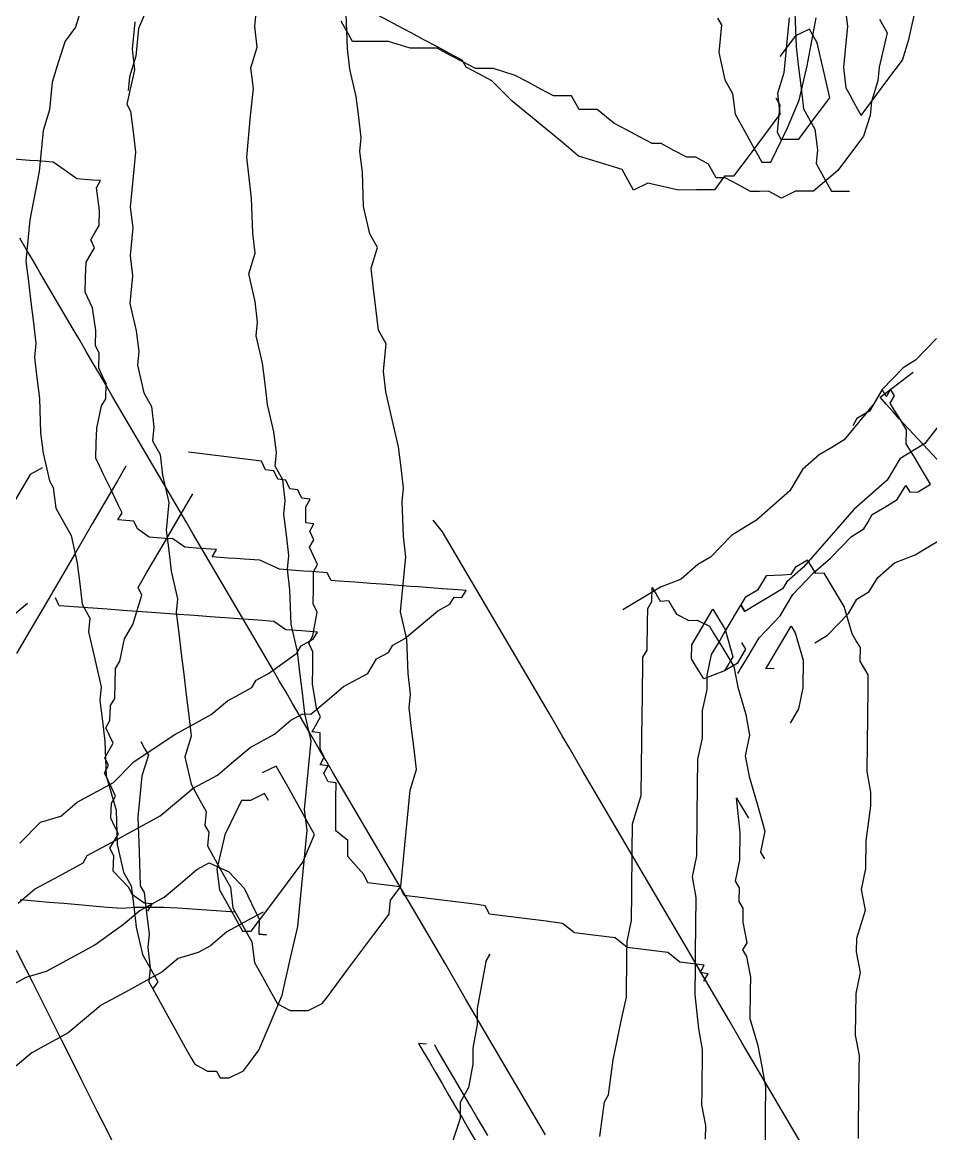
# Model space of a CAD drawing. Extents: x 360 to 742, y 109 to 616.
# Drawn here: x 533.9 to 626.7, y 323.4 to 436.8 of the extents above; entities that cross this region are included whole.
import ezdxf

# ---------------------------------------------------------------- set-up
doc = ezdxf.new("R2010")
doc.units = 0

msp = doc.modelspace()

# ---------------------------------------------------------------- linework, layer by layer
at = {"layer": '1', "color": 252}
for points in [[(547.016, 439.005, 175.291), (545.831, 436.197, 176.132), (545.558, 433.392, 175.892), (544.897, 431.286, 176.251), (544.761, 429.883, 176.132), (544.761, 429.883, 176.132), (544.761, 429.883, 176.132)], [(540.04, 438.443, 164.723), (539.379, 436.338, 165.083), (538.327, 434.932, 166.041), (537.665, 432.827, 166.4), (537.003, 430.72, 166.759), (536.733, 427.916, 166.522), (536.07, 425.81, 166.88), (535.662, 421.602, 166.521), (534.73, 416.691, 166.642), (534.322, 412.483, 166.283), (534.576, 410.381, 165.565), (534.829, 408.279, 164.845), (535.084, 406.177, 164.128), (535.337, 404.074, 163.409), (535.203, 402.672, 163.29), (535.456, 400.57, 162.572), (535.711, 398.467, 161.853), (535.827, 394.962, 161.015), (536.083, 392.861, 160.296), (536.725, 390.058, 158.98), (537.117, 389.359, 158.38), (537.37, 387.256, 157.663), (538.149, 385.857, 156.466), (538.93, 384.457, 155.269), (539.574, 381.655, 153.951), (539.829, 379.554, 153.235), (540.082, 377.451, 152.515), (540.862, 376.052, 151.316), (540.727, 374.649, 151.198), (541.37, 371.847, 149.88), (542.014, 369.045, 148.564), (541.878, 367.642, 148.444), (542.132, 365.541, 147.726), (542.386, 363.438, 147.007), (542.504, 359.933, 146.169), (543.538, 356.431, 144.253), (543.657, 352.926, 143.416), (544.301, 350.124, 142.098), (545.079, 348.725, 140.902), (545.334, 346.622, 140.183), (545.589, 344.519, 139.466), (546.233, 341.718, 138.148), (547.012, 340.318, 136.95), (547.401, 339.618, 136.352), (547.792, 338.92, 135.755), (547.266, 338.216, 136.233)], [(612.244, 437.294, 79.461), (612.109, 435.892, 79.342), (611.7, 431.684, 78.982), (611.038, 429.579, 79.342), (611.292, 427.476, 78.624), (609.716, 425.368, 80.061), (608.138, 423.26, 81.498), (606.56, 421.15, 82.935), (605.646, 421.147, 84.014), (604.594, 419.741, 84.971), (603.681, 419.739, 86.05), (602.763, 419.735, 87.127), (600.931, 419.728, 89.283), (597.794, 420.418, 93.116), (596.353, 419.712, 94.672), (595.183, 421.811, 96.468), (592.963, 422.505, 99.222), (590.741, 423.198, 101.976), (589.045, 424.594, 104.252), (587.348, 425.989, 106.526), (585.654, 427.386, 108.802), (583.958, 428.782, 111.076), (581.874, 430.878, 113.95), (580.566, 431.575, 115.626), (579.261, 432.27, 117.302), (578.871, 432.971, 117.901), (577.566, 433.668, 119.578), (576.26, 434.364, 121.255), (574.955, 435.061, 122.931), (573.649, 435.756, 124.607), (572.344, 436.454, 126.284), (569.732, 437.847, 129.637)], [(612.812, 437.834, 97.576), (612.931, 434.329, 96.738), (613.185, 432.227, 96.02), (613.439, 430.124, 95.301), (613.693, 428.021, 94.582), (614.863, 425.923, 92.787), (615.117, 423.821, 92.068), (614.98, 422.418, 91.949), (615.761, 421.018, 90.752), (616.151, 420.319, 90.153), (616.541, 419.62, 89.555), (617.457, 419.622, 88.477), (618.372, 419.626, 87.398), (618.372, 419.626, 87.398)], [(617.916, 438.552, 91.707), (618.171, 436.452, 90.99), (617.899, 433.646, 90.75), (617.763, 432.242, 90.63), (618.018, 430.141, 89.913), (618.408, 429.44, 89.314), (618.797, 428.741, 88.714), (619.186, 428.042, 88.117), (619.186, 428.042, 88.117), (619.576, 427.342, 87.517), (619.576, 427.342, 87.517), (621.154, 429.449, 86.081), (622.204, 430.856, 85.122), (623.785, 432.966, 83.685), (624.444, 435.07, 83.326), (625.243, 438.578, 83.086)], [(545.439, 436.895, 176.73), (545.167, 434.091, 176.49), (545.422, 431.989, 175.773), (544.625, 428.481, 176.012), (545.015, 427.781, 175.413), (545.268, 425.679, 174.694), (545.522, 423.577, 173.977), (545.251, 420.771, 173.738), (544.98, 417.965, 173.499), (545.233, 415.864, 172.781), (544.961, 413.058, 172.541), (545.216, 410.956, 171.824), (544.944, 408.151, 171.585), (545.588, 405.349, 170.266), (545.841, 403.246, 169.548), (545.706, 401.843, 169.428), (546.349, 399.042, 168.111), (547.13, 397.643, 166.915), (547.383, 395.539, 166.196), (547.248, 394.137, 166.076), (548.027, 392.738, 164.879), (548.282, 390.636, 164.161), (548.926, 387.834, 162.844), (548.655, 385.029, 162.605), (548.908, 382.927, 161.886), (549.162, 380.825, 161.168), (549.805, 378.022, 159.85), (549.672, 376.62, 159.731), (549.924, 374.517, 159.012), (550.179, 372.415, 158.295), (550.434, 370.313, 157.577), (550.686, 368.21, 156.858), (550.941, 366.108, 156.14), (551.195, 364.006, 155.42), (550.533, 361.9, 155.78), (551.177, 359.098, 154.463), (551.958, 357.699, 153.267), (552.737, 356.3, 152.069), (552.6, 354.897, 151.949), (552.992, 354.198, 151.352), (552.855, 352.794, 151.232), (554.025, 350.695, 149.435), (554.805, 349.296, 148.238), (555.195, 348.596, 147.64), (555.45, 346.494, 146.921), (556.618, 344.395, 145.125), (557.399, 342.995, 143.928), (557.653, 340.893, 143.21), (558.432, 339.494, 142.012), (559.212, 338.094, 140.816), (559.991, 336.696, 139.618), (561.296, 335.998, 137.941), (563.128, 336.004, 135.784), (564.571, 336.711, 134.228), (565.096, 337.414, 133.749), (567.199, 340.226, 131.832), (569.828, 343.741, 129.437), (571.408, 345.848, 128), (571.542, 347.252, 128.12), (572.593, 348.657, 127.161), (572.729, 350.06, 127.282), (573.002, 352.865, 127.521), (573.274, 355.67, 127.761), (573.544, 358.475, 127.999), (574.207, 360.581, 127.64), (573.951, 362.684, 128.357), (573.698, 364.786, 129.075), (573.444, 366.889, 129.795), (573.58, 368.29, 129.914), (573.327, 370.393, 130.632), (573.207, 373.897, 131.471), (572.564, 376.7, 132.787), (572.835, 379.505, 133.026), (573.108, 382.311, 133.267), (572.853, 384.413, 133.984), (572.736, 387.918, 134.822), (572.87, 389.32, 134.941), (572.618, 391.423, 135.66), (572.364, 393.525, 136.379), (571.719, 396.327, 137.696), (571.074, 399.128, 139.012), (570.821, 401.232, 139.731), (571.092, 404.036, 139.97), (570.313, 405.436, 141.166), (569.804, 409.641, 142.603), (569.55, 411.742, 143.322), (570.212, 413.848, 142.962), (569.432, 415.248, 144.161), (568.786, 418.049, 145.476), (568.669, 421.555, 146.314), (568.415, 423.657, 147.033), (568.551, 425.059, 147.152), (568.297, 427.162, 147.871), (568.043, 429.265, 148.59), (567.398, 432.065, 149.907), (567.145, 434.169, 150.625), (567.028, 437.674, 151.462)], [(546.048, 363.45, 142.696), (546.439, 362.75, 142.098), (546.828, 362.051, 141.5), (546.167, 359.946, 141.858), (545.896, 357.141, 141.62), (545.76, 355.738, 141.501), (545.878, 352.233, 140.662), (545.996, 348.728, 139.824), (546.386, 348.028, 139.225), (546.641, 345.925, 138.508), (546.894, 343.823, 137.788), (546.759, 342.421, 137.669), (547.012, 340.318, 136.95), (546.876, 338.917, 136.83), (547.266, 338.216, 136.233), (547.657, 337.517, 135.633), (548.435, 336.117, 134.437), (548.825, 335.417, 133.838), (549.605, 334.018, 132.641), (550.385, 332.617, 131.443), (551.167, 331.219, 130.245), (551.555, 330.519, 129.646), (552.86, 329.823, 127.97), (553.777, 329.827, 126.892), (554.167, 329.127, 126.293), (555.082, 329.129, 125.215), (556.523, 329.837, 123.657), (557.05, 330.539, 123.18), (558.102, 331.946, 122.222), (559.288, 334.753, 121.382), (560.476, 337.561, 120.545), (561.272, 341.07, 120.304), (562.071, 344.579, 120.064), (562.343, 347.383, 120.304), (562.615, 350.189, 120.544), (562.886, 352.994, 120.783), (563.021, 354.396, 120.901), (562.768, 356.499, 121.621), (563.04, 359.304, 121.86), (563.446, 363.512, 122.218), (562.802, 366.313, 123.536), (562.55, 368.415, 124.254), (562.296, 370.518, 124.973), (562.04, 372.62, 125.69), (561.397, 375.423, 127.008), (561.279, 378.927, 127.846), (561.024, 381.031, 128.564), (561.161, 382.433, 128.683), (560.907, 384.536, 129.403), (560.652, 386.637, 130.121), (560.788, 388.04, 130.24), (560.788, 388.04, 130.24), (560.534, 390.142, 130.958), (559.754, 391.541, 132.155), (559.89, 392.943, 132.275), (559.636, 395.046, 132.993), (558.992, 397.849, 134.311), (558.738, 399.95, 135.03), (558.484, 402.053, 135.747), (557.84, 404.854, 137.063), (557.976, 406.257, 137.184), (557.721, 408.359, 137.901), (557.078, 411.161, 139.219), (557.739, 413.267, 138.858), (557.486, 415.37, 139.579), (557.367, 418.874, 140.416), (557.114, 420.977, 141.135), (556.86, 423.078, 141.853), (557.266, 427.287, 142.211), (557.54, 430.091, 142.451), (557.283, 432.194, 143.168), (557.946, 434.3, 142.809), (557.692, 436.402, 143.527), (557.83, 437.804, 143.648)], [(621.444, 437.163, 87.277), (622.225, 435.764, 86.08), (621.427, 432.256, 86.32), (621.291, 430.853, 86.201), (620.629, 428.747, 86.559), (620.492, 427.344, 86.44), (619.83, 425.239, 86.799), (619.304, 424.535, 87.278), (617.201, 421.724, 89.195), (614.708, 419.612, 91.709), (614.708, 419.612, 91.709), (612.878, 419.606, 93.865), (611.436, 418.9, 95.422), (610.131, 419.596, 97.099), (609.214, 419.593, 98.176), (608.3, 419.59, 99.254), (606.994, 420.287, 100.93), (605.688, 420.984, 102.606), (604.771, 420.98, 103.685), (603.992, 422.38, 104.881), (602.688, 423.076, 106.559), (601.77, 423.072, 107.635), (600.466, 423.77, 109.313), (599.159, 424.466, 110.988), (598.244, 424.463, 112.066), (596.94, 425.159, 113.743), (595.634, 425.856, 115.42), (594.327, 426.553, 117.095), (592.632, 427.949, 119.371), (590.802, 427.941, 121.527), (590.022, 429.341, 122.724), (588.189, 429.335, 124.879), (586.883, 430.032, 126.555), (585.578, 430.727, 128.231), (584.273, 431.425, 129.909), (582.05, 432.117, 132.662), (580.221, 432.111, 134.818), (578.913, 432.808, 136.493), (577.608, 433.504, 138.17), (576.301, 434.2, 139.846), (573.555, 434.191, 143.081), (571.333, 434.884, 145.835), (569.503, 434.878, 147.991), (568.587, 434.874, 149.068), (568.587, 434.874, 149.068), (567.672, 434.871, 150.147), (567.281, 435.571, 150.744), (566.502, 436.971, 151.943)], [(604.919, 437.269, 88.084), (605.309, 436.569, 87.485), (605.174, 435.167, 87.365), (605.036, 433.764, 87.245), (605.681, 430.962, 85.928), (606.461, 429.562, 84.732), (606.716, 427.461, 84.013), (607.496, 426.062, 82.815), (608.274, 424.661, 81.619), (608.663, 423.962, 81.019), (609.054, 423.262, 80.421), (609.443, 422.562, 79.822), (609.443, 422.562, 79.822), (610.36, 422.566, 78.744), (612.074, 426.076, 77.427), (613.261, 428.885, 76.589), (614.058, 432.393, 76.347), (614.99, 437.305, 76.229)], [(610.88, 429.132, 84.772), (611.268, 428.431, 84.175), (610.998, 425.626, 83.935), (611.388, 424.927, 83.337), (613.22, 424.933, 81.182), (614.796, 427.041, 79.743), (616.374, 429.151, 78.307), (615.73, 431.951, 79.623), (615.087, 434.754, 80.941), (614.307, 436.154, 82.138), (612.865, 435.447, 83.694), (611.287, 433.339, 85.131)], [(533.528, 346.956, 259.751), (535.196, 348.368, 259.283), (537.681, 349.722, 259.4), (540.165, 351.072, 259.513), (540.595, 351.806, 258.984), (543.077, 353.159, 259.099), (545.557, 354.509, 259.212), (548.04, 355.861, 259.329), (549.709, 357.272, 258.858), (551.382, 358.682, 258.391), (553.865, 360.031, 258.505), (555.535, 361.442, 258.037), (557.208, 362.852, 257.567), (559.687, 364.202, 257.681), (561.363, 365.615, 257.214), (562.603, 366.289, 257.272), (563.413, 366.228, 257.855), (565.083, 367.64, 257.384), (566.755, 369.052, 256.915), (569.239, 370.403, 257.032), (569.667, 371.137, 256.506), (570.099, 371.874, 255.981), (571.339, 372.549, 256.037), (571.769, 373.285, 255.515), (573.01, 373.959, 255.571), (574.682, 375.369, 255.103), (576.354, 376.781, 254.636), (576.354, 376.781, 254.636), (577.595, 377.454, 254.691), (578.022, 378.191, 254.167), (578.022, 378.191, 254.167), (578.022, 378.191, 254.167), (578.022, 378.191, 254.167), (578.022, 378.191, 254.167), (578.835, 378.131, 254.748), (578.835, 378.131, 254.748), (578.835, 378.131, 254.748), (578.835, 378.131, 254.748), (579.265, 378.867, 254.225), (579.265, 378.867, 254.225), (579.265, 378.867, 254.225), (579.265, 378.867, 254.225), (579.265, 378.867, 254.225), (579.265, 378.867, 254.225), (579.265, 378.867, 254.225), (579.265, 378.867, 254.225), (579.265, 378.867, 254.225), (579.265, 378.867, 254.225), (578.453, 378.925, 253.64), (576.829, 379.046, 252.479), (575.209, 379.162, 251.317), (574.398, 379.221, 250.734), (573.584, 379.283, 250.151), (571.964, 379.402, 248.988), (571.151, 379.458, 248.41), (569.528, 379.579, 247.245), (567.902, 379.697, 246.083), (566.281, 379.817, 244.921), (565.467, 379.876, 244.34), (565.087, 380.671, 243.234), (563.464, 380.787, 242.07), (562.651, 380.848, 241.489), (562.651, 380.848, 241.489), (560.22, 381.025, 239.745), (558.215, 381.941, 237.474), (556.592, 382.061, 236.311), (555.781, 382.12, 235.729), (554.968, 382.177, 235.151), (554.158, 382.235, 234.567), (553.344, 382.297, 233.987), (553.773, 383.029, 233.461), (552.154, 383.15, 232.295), (550.53, 383.272, 231.134), (549.338, 384.125, 229.447), (548.526, 384.183, 228.867), (547.712, 384.243, 228.285), (547.712, 384.243, 228.285), (547.712, 384.243, 228.285), (547.712, 384.243, 228.285), (546.899, 384.302, 227.703), (546.899, 384.302, 227.703), (546.899, 384.302, 227.703), (545.708, 385.156, 226.016), (545.325, 385.949, 224.909), (543.703, 386.068, 223.745), (544.134, 386.801, 223.22), (543.75, 387.597, 222.114), (542.987, 389.187, 219.904), (542.224, 390.774, 217.692), (541.844, 391.57, 216.583), (541.465, 392.367, 215.479), (541.513, 393.896, 213.851), (541.558, 395.422, 212.214), (542.035, 397.688, 210.061), (542.468, 398.42, 209.538), (542.468, 398.42, 209.538), (542.514, 399.951, 207.906), (542.133, 400.748, 206.8), (541.752, 401.541, 205.693), (541.8, 403.071, 204.063), (541.418, 403.866, 202.956), (541.466, 405.394, 201.326), (541.134, 407.717, 198.59), (540.368, 409.307, 196.378), (540.416, 410.836, 194.746), (540.464, 412.366, 193.115), (541.324, 413.832, 192.066), (540.945, 414.63, 190.959), (541.372, 415.363, 190.434), (541.802, 416.101, 189.911), (541.851, 417.63, 188.28), (541.517, 419.954, 185.542), (541.947, 420.688, 185.018), (541.135, 420.744, 184.433), (541.135, 420.744, 184.433), (541.135, 420.744, 184.433), (541.135, 420.744, 184.433), (540.324, 420.808, 183.853), (540.324, 420.808, 183.853), (540.324, 420.808, 183.853), (540.324, 420.808, 183.853), (540.324, 420.808, 183.853), (539.515, 420.868, 183.273), (538.318, 421.721, 181.587), (537.123, 422.573, 179.898), (536.316, 422.635, 179.319), (536.316, 422.635, 179.319), (535.505, 422.692, 178.734), (535.505, 422.692, 178.734), (534.693, 422.753, 178.152), (534.693, 422.753, 178.152), (533.068, 422.868, 176.99)], [(587.358, 323.309, 84.174), (586.68, 324.465, 85.241), (585.999, 325.623, 86.306), (585.321, 326.784, 87.372), (584.64, 327.94, 88.44), (583.963, 329.098, 89.506), (583.284, 330.255, 90.57), (582.605, 331.414, 91.635), (581.923, 332.573, 92.702), (581.247, 333.73, 93.77), (580.566, 334.89, 94.839), (579.886, 336.048, 95.903), (579.211, 337.208, 96.968), (578.53, 338.367, 98.033), (577.852, 339.522, 99.101), (577.172, 340.682, 100.166), (576.492, 341.838, 101.231), (575.814, 342.997, 102.298), (575.136, 344.154, 103.362), (574.458, 345.313, 104.431), (573.778, 346.471, 105.496), (573.097, 347.63, 106.561), (572.416, 348.789, 107.628), (571.737, 349.945, 108.694), (571.059, 351.105, 109.76), (570.382, 352.265, 110.828), (569.702, 353.422, 111.892), (569.025, 354.579, 112.958), (568.341, 355.735, 114.026), (567.666, 356.897, 115.091), (566.983, 358.055, 116.156), (566.305, 359.211, 117.223), (565.626, 360.371, 118.291), (564.947, 361.531, 119.357), (564.266, 362.686, 120.421), (563.586, 363.845, 121.488), (562.908, 365.006, 122.554), (562.228, 366.163, 123.619), (561.551, 367.319, 124.688), (560.873, 368.477, 125.752), (560.192, 369.637, 126.819), (559.514, 370.793, 127.885), (558.833, 371.953, 128.948), (558.156, 373.111, 130.016), (557.476, 374.268, 131.082), (556.796, 375.426, 132.146), (556.119, 376.588, 133.214), (555.437, 377.744, 134.281), (554.759, 378.906, 135.348), (554.079, 380.057, 136.411), (553.401, 381.221, 137.48), (552.724, 382.375, 138.543), (552.043, 383.535, 139.611), (551.363, 384.692, 140.678), (550.685, 385.851, 141.746), (550.007, 387.01, 142.807), (549.327, 388.169, 143.875), (548.649, 389.325, 144.941), (547.969, 390.484, 146.01), (547.29, 391.643, 147.074), (546.611, 392.801, 148.139), (545.931, 393.96, 149.206), (545.253, 395.116, 150.273), (544.574, 396.278, 151.338), (543.894, 397.435, 152.405), (543.213, 398.594, 153.473), (542.535, 399.75, 154.536), (542.535, 399.75, 154.536), (541.654, 401.256, 155.924), (541.575, 401.395, 156.048), (541.568, 401.405, 156.058), (541.568, 401.405, 156.058), (541.568, 401.405, 156.058), (541.568, 401.405, 156.058), (541.568, 401.405, 156.058), (541.568, 401.405, 156.058), (541.568, 401.405, 156.058), (541.092, 402.211, 156.8), (540.475, 403.264, 157.772), (539.814, 404.391, 158.809), (539.142, 405.541, 159.867), (538.462, 406.698, 160.932), (537.784, 407.854, 161.996), (537.105, 409.013, 163.064), (536.427, 410.171, 164.129), (535.749, 411.327, 165.194), (535.479, 411.78, 165.608), (535.458, 411.82, 165.645), (535.458, 411.82, 165.645), (535.458, 411.82, 165.645), (535.458, 411.82, 165.645), (535.458, 411.82, 165.645), (535.458, 411.82, 165.645), (535.458, 411.82, 165.645), (535.458, 411.82, 165.645), (534.983, 412.633, 166.395), (534.366, 413.687, 167.364), (533.703, 414.813, 168.4)], [(627.272, 404.569, -107.207), (625.134, 402.348, -104.471), (623.858, 401.578, -102.802), (621.718, 399.356, -100.064), (620.425, 397.176, -98.462), (619.149, 396.408, -96.795), (618.718, 395.681, -96.26), (618.718, 395.681, -96.26), (618.718, 395.681, -96.26)], [(627.332, 392.217, -104.164), (623.487, 396.357, -103.542), (622.832, 397.104, -103.426), (622.178, 397.851, -103.31), (621.524, 398.599, -103.195), (622.197, 399.105, -102.657), (622.197, 399.105, -102.657), (622.197, 399.105, -102.657), (622.197, 399.105, -102.657), (622.872, 399.612, -102.119), (624.22, 400.625, -101.043), (624.893, 401.131, -100.505), (624.893, 401.131, -100.505), (624.893, 401.131, -100.505), (624.893, 401.131, -100.505), (624.893, 401.131, -100.505)], [(607.002, 370.406, -82.086), (607.432, 371.131, -82.621), (607.864, 371.859, -83.155), (609.158, 374.039, -84.76), (611.296, 376.261, -87.496), (612.59, 378.442, -89.097), (614.73, 380.663, -91.836), (616.438, 382.158, -94.038), (618.578, 384.379, -96.773), (619.853, 385.149, -98.441), (620.286, 385.874, -98.974), (620.717, 386.602, -99.51), (621.992, 387.371, -101.18), (623.271, 388.139, -102.847), (624.132, 389.592, -103.916), (624.545, 388.906, -104.514), (624.545, 388.906, -104.514), (624.545, 388.906, -104.514), (624.545, 388.906, -104.514), (624.545, 388.906, -104.514), (624.545, 388.906, -104.514), (624.545, 388.906, -104.514), (624.545, 388.906, -104.514), (625.391, 388.946, -105.649), (626.668, 389.713, -107.316), (626.668, 389.713, -107.316), (626.668, 389.713, -107.316), (626.668, 389.713, -107.316), (626.668, 389.713, -107.316), (626.668, 389.713, -107.316), (626.668, 389.713, -107.316), (626.668, 389.713, -107.316), (626.668, 389.713, -107.316), (626.668, 389.713, -107.316), (626.668, 389.713, -107.316), (626.668, 389.713, -107.316), (626.668, 389.713, -107.316), (626.668, 389.713, -107.316), (626.668, 389.713, -107.316), (626.254, 390.4, -106.717), (625.84, 391.085, -106.118), (625.84, 391.085, -106.118), (625.84, 391.085, -106.118), (625.012, 392.457, -104.919), (624.185, 393.829, -103.722), (624.202, 395.241, -103.659), (623.375, 396.614, -102.462), (622.96, 397.299, -101.863), (622.546, 397.985, -101.264), (622.546, 397.985, -101.264), (622.977, 398.711, -101.796), (622.563, 399.397, -101.2), (622.563, 399.397, -101.2), (622.563, 399.397, -101.2), (622.133, 398.67, -100.663), (621.718, 399.356, -100.064), (620.857, 397.903, -98.995), (617.853, 394.228, -95.191), (616.578, 393.461, -93.523), (615.301, 392.69, -91.856), (613.593, 391.198, -89.653), (612.299, 389.015, -88.05), (610.592, 387.521, -85.849), (608.883, 386.027, -83.646), (607.607, 385.257, -81.979), (606.331, 384.489, -80.31), (604.191, 382.267, -77.573), (602.915, 381.501, -75.908), (601.208, 380.006, -73.705), (599.086, 379.197, -70.904), (597.809, 378.429, -69.237), (595.258, 376.893, -65.901), (595.258, 376.893, -65.901), (595.258, 376.893, -65.901)], [(629.52, 398.249, -93.405), (626.086, 393.848, -89.065), (623.534, 392.313, -85.729), (622.24, 390.129, -84.127), (620.533, 388.637, -81.925), (618.824, 387.141, -79.725), (613.684, 381.245, -73.181), (611.976, 379.747, -70.979), (611.545, 379.021, -70.445), (610.268, 378.255, -68.775), (608.992, 377.486, -67.107), (607.716, 376.719, -65.442), (607.303, 377.405, -64.843), (607.716, 376.719, -65.442)], [(603.537, 338.995, 219.829), (603.958, 339.76, 219.342), (603.958, 339.76, 219.342), (603.13, 339.864, 218.791), (603.13, 339.864, 218.791), (603.552, 340.628, 218.303), (602.724, 340.732, 217.752), (602.724, 340.732, 217.752), (602.724, 340.732, 217.752), (602.724, 340.732, 217.752), (602.724, 340.732, 217.752), (601.896, 340.837, 217.201), (601.066, 340.941, 216.65), (599.833, 341.912, 215.059), (599.003, 342.017, 214.508), (598.175, 342.12, 213.958), (597.349, 342.222, 213.407), (595.691, 342.432, 212.306), (594.456, 343.403, 210.714), (594.456, 343.403, 210.714), (593.629, 343.507, 210.165), (591.968, 343.715, 209.062), (591.143, 343.82, 208.512), (590.316, 343.924, 207.963), (589.08, 344.895, 206.372), (587.423, 345.103, 205.267), (586.595, 345.207, 204.717), (585.768, 345.31, 204.166), (584.112, 345.518, 203.064), (583.283, 345.622, 202.515), (581.627, 345.83, 201.413), (581.218, 346.698, 200.373), (580.394, 346.803, 199.823), (579.562, 346.905, 199.271), (577.909, 347.114, 198.17), (576.251, 347.322, 197.067), (575.423, 347.425, 196.517), (574.592, 347.528, 195.966), (572.938, 347.739, 194.864), (572.53, 348.606, 193.824), (571.702, 348.709, 193.274), (570.873, 348.812, 192.721), (570.044, 348.918, 192.174), (569.218, 349.02, 191.622), (568.811, 349.888, 190.582), (567.169, 351.728, 187.951), (567.181, 353.363, 186.424), (565.947, 354.334, 184.832), (565.962, 355.967, 183.306), (565.975, 357.599, 181.777), (565.987, 359.235, 180.251), (565.161, 359.336, 179.698), (564.751, 360.204, 178.658), (565.174, 360.967, 178.17), (564.345, 361.073, 177.617), (564.767, 361.837, 177.13), (564.36, 362.704, 176.092), (564.372, 364.336, 174.563), (563.544, 364.441, 174.011), (564.385, 365.97, 173.035), (563.978, 366.839, 171.996), (563.978, 366.839, 171.996), (563.586, 369.339, 169.427), (563.6, 370.971, 167.899), (563.614, 372.604, 166.371), (563.204, 373.473, 165.332), (563.627, 374.236, 164.843), (564.061, 376.634, 162.827), (563.654, 377.502, 161.787), (563.667, 379.135, 160.26), (563.682, 380.767, 158.733), (564.103, 381.531, 158.243), (563.695, 382.4, 157.204), (563.288, 383.267, 156.165), (563.711, 384.031, 155.676), (563.711, 384.031, 155.676), (563.302, 384.901, 154.633), (563.302, 384.901, 154.633), (563.724, 385.663, 154.145), (562.894, 385.767, 153.595), (562.909, 387.401, 152.067), (562.909, 387.401, 152.067), (562.909, 387.401, 152.067), (562.909, 387.401, 152.067), (563.327, 388.166, 151.58), (562.501, 388.269, 151.028), (562.501, 388.269, 151.028), (562.501, 388.269, 151.028), (562.094, 389.135, 149.989), (562.094, 389.135, 149.989), (561.265, 389.242, 149.437), (561.265, 389.242, 149.437), (560.857, 390.109, 148.399), (560.029, 390.213, 147.848), (560.029, 390.213, 147.848), (560.029, 390.213, 147.848), (559.622, 391.081, 146.808), (559.622, 391.081, 146.808), (558.793, 391.185, 146.256), (558.793, 391.185, 146.256), (558.388, 392.052, 145.218), (557.559, 392.159, 144.669), (557.559, 392.159, 144.669), (556.73, 392.262, 144.117), (556.73, 392.262, 144.117), (556.73, 392.262, 144.117), (555.901, 392.365, 143.565), (555.901, 392.365, 143.565), (555.075, 392.469, 143.014), (554.247, 392.573, 142.465), (554.247, 392.573, 142.465), (554.247, 392.573, 142.465), (553.418, 392.676, 141.911), (552.592, 392.781, 141.362), (552.592, 392.781, 141.362), (552.592, 392.781, 141.362), (552.592, 392.781, 141.362), (552.592, 392.781, 141.362), (552.592, 392.781, 141.362), (551.763, 392.885, 140.811), (550.934, 392.989, 140.26), (550.934, 392.989, 140.26), (550.934, 392.989, 140.26), (550.934, 392.989, 140.26)], [(535.994, 391.392, 127.665), (535.994, 391.392, 127.665), (534.752, 390.713, 127.61), (532.603, 387.043, 130.232)], [(544.535, 391.535, 132.955), (544.535, 391.535, 132.955), (544.535, 391.535, 132.955), (543.681, 390.061, 134.008), (542.389, 387.858, 135.58), (541.1, 385.651, 137.154), (539.381, 382.711, 139.251), (538.091, 380.507, 140.825), (535.944, 376.83, 143.45), (534.652, 374.627, 145.024), (533.365, 372.425, 146.597)], [(546.769, 346.151, 183.682), (547.2, 346.882, 183.156), (547.2, 346.882, 183.156), (547.2, 346.882, 183.156), (546.385, 346.944, 182.574), (545.194, 347.799, 180.889), (544.811, 348.591, 179.782), (543.237, 350.237, 176.987), (543.285, 351.769, 175.356), (542.903, 352.562, 174.248), (543.766, 354.032, 173.201), (543.381, 354.828, 172.094), (542.998, 355.625, 170.989), (543.048, 357.153, 169.36), (543.479, 357.887, 168.833), (543.095, 358.678, 167.726), (542.335, 360.269, 165.516), (542.763, 361.006, 164.993), (542.383, 361.799, 163.885), (543.242, 363.271, 162.836), (542.477, 364.86, 160.626), (542.908, 365.594, 160.098), (542.955, 367.121, 158.469), (543.386, 367.855, 157.943), (543.433, 369.385, 156.312), (543.48, 370.916, 154.682), (543.911, 371.651, 154.156), (544.389, 373.914, 152.002), (545.252, 375.386, 150.953), (546.157, 378.383, 148.272), (545.775, 379.177, 147.167), (546.635, 380.648, 146.117), (547.926, 382.853, 144.541), (548.355, 383.587, 144.018), (549.214, 385.059, 142.969), (550.074, 386.529, 141.919), (550.074, 386.529, 141.919), (550.506, 387.263, 141.396), (551.364, 388.733, 140.342), (551.364, 388.733, 140.342), (551.364, 388.733, 140.342)], [(613.526, 322.32, 203.877), (612.167, 324.634, 206.009), (610.81, 326.95, 208.142), (610.129, 328.11, 209.207), (608.773, 330.427, 211.34), (607.416, 332.744, 213.47), (606.056, 335.063, 215.606), (604.699, 337.375, 217.736), (603.339, 339.693, 219.868), (601.982, 342.012, 222.001), (600.623, 344.326, 224.132), (599.267, 346.641, 226.266), (597.906, 348.955, 228.397), (597.228, 350.116, 229.463), (595.87, 352.435, 231.594), (594.513, 354.75, 233.728), (593.153, 357.065, 235.861), (591.797, 359.383, 237.993), (591.117, 360.54, 239.056), (589.759, 362.856, 241.191), (589.077, 364.015, 242.256), (587.72, 366.332, 244.387), (586.362, 368.649, 246.521), (585.002, 370.964, 248.653), (584.325, 372.122, 249.72), (582.967, 374.44, 251.851), (581.609, 376.759, 253.984), (580.933, 377.916, 255.05), (580.25, 379.072, 256.116), (578.895, 381.388, 258.248), (577.534, 383.702, 260.381), (576.855, 384.864, 261.447), (575.892, 386.043, 262.309)], [(614.857, 373.537, -75.232), (614.857, 373.537, -75.232), (614.857, 373.537, -75.232), (614.857, 373.537, -75.232), (614.857, 373.537, -75.232), (614.857, 373.537, -75.232), (616.133, 374.304, -76.899), (618.271, 376.527, -79.637), (619.133, 377.98, -80.707), (620.409, 378.748, -82.374), (621.272, 380.202, -83.444), (622.979, 381.695, -85.646), (625.102, 382.504, -88.445), (626.378, 383.273, -90.114), (627.655, 384.041, -91.782)], [(619.3, 322.929, -84.344), (619.317, 324.339, -84.281), (619.351, 327.164, -84.151), (619.387, 329.989, -84.023), (619.405, 331.404, -83.96), (619.008, 333.499, -83.296), (619.058, 337.739, -83.102), (619.508, 339.877, -83.573), (619.11, 341.976, -82.912), (619.129, 343.39, -82.845), (620.008, 346.255, -83.851), (619.613, 348.355, -83.189), (620.062, 350.494, -83.659), (620.096, 353.319, -83.531), (620.565, 356.873, -83.937), (620.58, 358.286, -83.872), (620.183, 360.384, -83.21), (620.217, 363.207, -83.079), (620.253, 366.032, -82.951), (620.288, 368.858, -82.823), (620.304, 370.271, -82.76), (619.479, 371.643, -81.563), (619.495, 373.054, -81.499), (619.08, 373.74, -80.898), (618.667, 374.428, -80.301), (617.857, 377.212, -79.039), (617.857, 377.212, -79.039), (617.444, 377.898, -78.441), (616.202, 379.954, -76.644), (615.788, 380.64, -76.046), (614.942, 380.599, -74.911), (614.529, 381.285, -74.314), (614.114, 381.971, -73.715), (612.839, 381.203, -72.047), (612.408, 380.477, -71.514), (611.562, 380.435, -70.379), (609.87, 380.353, -68.113), (609.011, 378.898, -67.043), (607.733, 378.131, -65.376), (606.871, 376.679, -64.309), (605.577, 374.497, -62.704), (605.145, 373.77, -62.169), (604.283, 372.318, -61.102), (603.835, 370.179, -60.632), (603.816, 368.763, -60.693), (603.366, 366.624, -60.224), (603.35, 365.211, -60.288), (603.334, 363.798, -60.353), (602.883, 361.659, -59.883), (602.851, 358.833, -60.011), (602.815, 356.008, -60.138), (602.797, 354.596, -60.203), (602.78, 353.184, -60.269), (602.762, 351.771, -60.332), (602.313, 349.632, -59.861), (602.709, 347.533, -60.525), (602.709, 347.533, -60.525), (602.675, 344.707, -60.653), (602.64, 341.882, -60.78), (602.623, 340.469, -60.844), (602.588, 337.643, -60.974), (602.966, 334.132, -61.702), (603.363, 332.033, -62.364), (603.345, 330.621, -62.427), (603.328, 329.208, -62.49), (603.309, 327.794, -62.557), (603.293, 326.384, -62.621), (603.69, 324.283, -63.283), (603.673, 322.871, -63.348)], [(592.904, 323.129, -66.075), (593.37, 326.68, -66.481), (593.802, 327.406, -67.015), (594.27, 330.96, -67.421), (594.716, 333.099, -67.891), (595.165, 335.238, -68.363), (595.614, 337.377, -68.831), (595.667, 341.616, -68.639), (595.685, 343.03, -68.576), (596.133, 345.17, -69.048), (596.17, 347.995, -68.918), (596.183, 349.407, -68.853), (596.202, 350.821, -68.787), (596.219, 352.232, -68.723), (596.254, 355.055, -68.595), (597.133, 357.925, -69.601), (597.17, 360.75, -69.472), (597.205, 363.574, -69.343), (597.239, 366.401, -69.216), (597.256, 367.813, -69.152), (597.274, 369.224, -69.087), (597.292, 370.64, -69.024), (597.308, 372.051, -68.959), (597.741, 372.778, -69.493), (597.776, 375.605, -69.366), (597.792, 377.016, -69.302), (597.792, 377.016, -69.302), (598.224, 377.742, -69.835), (598.243, 379.157, -69.772), (598.243, 379.157, -69.772), (598.243, 379.157, -69.772), (598.243, 379.157, -69.772), (598.243, 379.157, -69.772), (598.243, 379.157, -69.772), (598.243, 379.157, -69.772), (598.655, 378.47, -70.371), (598.655, 378.47, -70.371), (598.655, 378.47, -70.371), (599.069, 377.784, -70.967), (599.914, 377.825, -72.101), (600.328, 377.14, -72.701), (600.742, 376.454, -73.299), (602.001, 375.809, -75.031), (602.846, 375.85, -76.163), (604.105, 375.206, -77.895), (604.105, 375.206, -77.895), (604.519, 374.52, -78.495), (604.519, 374.52, -78.495), (604.519, 374.52, -78.495), (605.346, 373.149, -79.692), (605.761, 372.463, -80.291), (606.589, 371.091, -81.487), (606.984, 368.991, -82.149), (607.794, 366.207, -83.412), (608.192, 364.11, -84.076), (607.743, 361.973, -83.606), (608.141, 359.872, -84.269), (608.948, 357.087, -85.529), (609.761, 354.305, -86.791), (609.312, 352.164, -86.323), (609.724, 351.479, -86.918), (609.724, 351.479, -86.918), (609.724, 351.479, -86.918), (609.724, 351.479, -86.918), (609.724, 351.479, -86.918)], [(533.721, 353.076, 253.228), (535.82, 355.223, 252.234), (537.874, 355.838, 252.875), (539.544, 357.249, 252.404), (543.267, 359.274, 252.576), (545.37, 361.421, 251.583), (549.524, 364.182, 251.228), (552.005, 365.535, 251.344), (553.245, 366.211, 251.4), (554.915, 367.619, 250.934), (556.157, 368.294, 250.988), (557.399, 368.97, 251.046), (557.828, 369.706, 250.525), (559.071, 370.38, 250.578), (561.979, 372.466, 250.166), (562.412, 373.201, 249.642), (562.412, 373.201, 249.642), (563.653, 373.879, 249.699), (563.653, 373.879, 249.699), (564.084, 374.611, 249.176), (564.084, 374.611, 249.176), (564.084, 374.611, 249.176), (564.084, 374.611, 249.176), (564.084, 374.611, 249.176), (562.461, 374.729, 248.01), (560.84, 374.849, 246.849), (559.644, 375.703, 245.16), (558.023, 375.821, 243.999), (555.586, 376.001, 242.254), (553.153, 376.178, 240.509), (551.531, 376.297, 239.346), (549.908, 376.419, 238.184), (546.662, 376.654, 235.858), (544.228, 376.835, 234.113), (542.604, 376.955, 232.952), (540.171, 377.13, 231.204), (537.735, 377.31, 229.459), (537.735, 377.31, 229.459), (537.735, 377.31, 229.459), (537.354, 378.103, 228.355)], [(534.49, 377.546, 227.134), (534.49, 377.546, 227.134), (534.49, 377.546, 227.134), (534.49, 377.546, 227.134), (534.49, 377.546, 227.134), (534.49, 377.546, 227.134), (532.818, 376.138, 227.603)], [(607.358, 373.561, -73.765), (607.771, 372.877, -74.363), (607.771, 372.877, -74.363), (606.907, 371.424, -73.295), (605.632, 370.655, -71.627), (603.51, 369.845, -68.827), (602.683, 371.217, -67.629), (602.268, 371.904, -67.03), (602.286, 373.315, -66.966), (604.01, 376.222, -69.104), (604.443, 376.95, -69.638), (605.683, 374.892, -71.435), (606.495, 372.108, -72.697), (605.632, 370.655, -71.627)], [(610.703, 370.901, -78.426), (609.857, 370.86, -77.292), (609.857, 370.86, -77.292), (611.15, 373.041, -78.896), (612.445, 375.22, -80.5), (612.859, 374.537, -81.099), (613.669, 371.751, -82.359), (613.635, 368.926, -82.487), (613.185, 366.786, -82.018), (612.323, 365.332, -80.95)], [(559.082, 357.441, 131.482), (559.082, 357.441, 131.482), (558.693, 358.141, 132.08), (557.249, 357.434, 133.637), (556.334, 357.432, 134.715), (554.621, 353.92, 136.032), (553.824, 350.411, 136.272), (554.077, 348.31, 135.554), (554.077, 348.31, 135.554), (554.857, 346.909, 134.357), (555.637, 345.51, 133.159), (556.416, 344.111, 131.961), (557.334, 344.115, 130.885), (558.909, 346.224, 129.447), (561.013, 349.035, 127.531), (562.59, 351.143, 126.094), (563.779, 353.952, 125.256), (562.999, 355.351, 126.453), (561.05, 358.851, 129.447), (559.88, 360.948, 131.242), (558.438, 360.243, 132.799)], [(609.772, 321.125, -88.866), (609.806, 323.948, -88.737), (609.825, 325.361, -88.673), (609.859, 328.189, -88.544), (609.464, 330.287, -87.883), (609.068, 332.386, -87.218), (608.256, 335.167, -85.957), (608.293, 337.994, -85.829), (608.31, 339.408, -85.767), (607.912, 341.506, -85.101), (607.498, 342.193, -84.502), (607.498, 342.193, -84.502), (607.498, 342.193, -84.502), (607.498, 342.193, -84.502), (607.498, 342.193, -84.502), (607.929, 342.919, -85.038), (607.533, 345.017, -84.374), (607.533, 345.017, -84.374), (607.533, 345.017, -84.374), (607.533, 345.017, -84.374), (607.533, 345.017, -84.374), (607.533, 345.017, -84.374), (607.533, 345.017, -84.374), (607.55, 346.431, -84.312), (607.55, 346.431, -84.312), (607.55, 346.431, -84.312), (607.55, 346.431, -84.312), (607.55, 346.431, -84.312), (607.55, 346.431, -84.312), (607.55, 346.431, -84.312), (607.55, 346.431, -84.312), (607.138, 347.117, -83.713), (607.138, 347.117, -83.713), (607.138, 347.117, -83.713), (607.138, 347.117, -83.713), (607.155, 348.53, -83.649), (607.155, 348.53, -83.649), (607.155, 348.53, -83.649), (607.155, 348.53, -83.649), (606.741, 349.215, -83.051), (607.19, 351.354, -83.519), (607.225, 354.178, -83.393), (606.846, 357.691, -82.665), (606.846, 357.691, -82.665), (606.846, 357.691, -82.665), (606.846, 357.691, -82.665), (606.846, 357.691, -82.665), (606.846, 357.691, -82.665), (606.846, 357.691, -82.665), (606.846, 357.691, -82.665), (606.846, 357.691, -82.665), (606.846, 357.691, -82.665), (606.846, 357.691, -82.665), (606.846, 357.691, -82.665), (606.846, 357.691, -82.665), (606.846, 357.691, -82.665), (606.846, 357.691, -82.665), (606.846, 357.691, -82.665), (606.846, 357.691, -82.665), (606.846, 357.691, -82.665), (606.846, 357.691, -82.665), (607.259, 357.006, -83.263), (608.088, 355.634, -84.461)], [(569.983, 355.552, 160.848)], [(530.634, 337.366, 182.942), (534.358, 339.393, 183.112), (536.411, 340.01, 183.751), (540.133, 342.036, 183.922), (541.374, 342.711, 183.979), (544.289, 344.799, 183.571), (545.956, 346.21, 183.102), (547.2, 346.882, 183.156), (548.441, 347.561, 183.216), (550.111, 348.968, 182.746), (551.782, 350.38, 182.28), (553.023, 351.055, 182.336), (553.023, 351.055, 182.336), (553.023, 351.055, 182.336), (553.023, 351.055, 182.336), (553.023, 351.055, 182.336), (553.023, 351.055, 182.336), (555.03, 350.141, 184.605), (556.601, 348.494, 187.397), (557.366, 346.906, 189.61), (558.129, 345.316, 191.823), (558.083, 343.787, 193.455), (558.893, 343.727, 194.034), (558.083, 343.787, 193.455)], [(533.747, 347.329, 133.848), (535.229, 347.199, 134.697), (536.715, 347.069, 135.541), (538.201, 346.946, 136.387), (539.686, 346.817, 137.237), (541.173, 346.689, 138.081), (542.656, 346.563, 138.926), (544.141, 346.435, 139.771), (545.514, 346.538, 140.858), (546.924, 346.562, 141.855), (548.361, 346.533, 142.802), (549.816, 346.467, 143.715), (551.279, 346.381, 144.601), (552.754, 346.28, 145.475), (554.23, 346.172, 146.339), (555.71, 346.057, 147.195)], [(558.558, 346.051, 191.296), (557.317, 345.375, 191.241), (554.837, 344.025, 191.126), (553.165, 342.614, 191.596), (551.923, 341.938, 191.537), (549.87, 341.324, 190.898), (548.196, 339.912, 191.367), (546.957, 339.235, 191.31), (544.476, 337.885, 191.197), (541.992, 336.535, 191.085), (540.321, 335.123, 191.552), (540.321, 335.123, 191.552), (538.651, 333.712, 192.023), (537.408, 333.038, 191.963), (536.166, 332.364, 191.904), (534.927, 331.691, 191.848), (533.256, 330.275, 192.317)], [(533.334, 342.174, 128.316), (534.322, 340.204, 126.282), (534.984, 338.89, 124.925), (536.964, 334.947, 120.857), (537.952, 332.978, 118.822), (539.272, 330.347, 116.112), (539.932, 329.032, 114.756), (540.921, 327.063, 112.722), (541.58, 325.748, 111.366), (542.572, 323.777, 109.332), (543.23, 322.464, 107.977)], [(581.267, 340.997, 99.384), (581.687, 341.761, 98.895), (581.687, 341.761, 98.895), (581.267, 340.997, 99.384), (580.831, 338.599, 101.402), (580.398, 336.204, 103.417), (580.382, 334.569, 104.944), (579.949, 332.173, 106.961), (579.934, 330.542, 108.489), (579.499, 328.145, 110.507), (578.657, 326.615, 111.483), (578.643, 324.983, 113.013), (577.369, 321.057, 116.005)], [(575.215, 332.565, 216.554), (574.404, 332.623, 215.971), (574.404, 332.623, 215.971), (574.404, 332.623, 215.971), (574.404, 332.623, 215.971), (574.404, 332.623, 215.971), (574.404, 332.623, 215.971), (574.404, 332.623, 215.971), (574.404, 332.623, 215.971), (574.404, 332.623, 215.971), (574.404, 332.623, 215.971), (574.404, 332.623, 215.971), (574.404, 332.623, 215.971), (574.404, 332.623, 215.971), (574.404, 332.623, 215.971), (574.404, 332.623, 215.971), (574.404, 332.623, 215.971), (574.404, 332.623, 215.971), (574.404, 332.623, 215.971), (574.404, 332.623, 215.971), (574.404, 332.623, 215.971), (574.404, 332.623, 215.971), (574.404, 332.623, 215.971), (574.404, 332.623, 215.971), (574.404, 332.623, 215.971), (574.404, 332.623, 215.971), (574.404, 332.623, 215.971), (574.404, 332.623, 215.971), (574.404, 332.623, 215.971), (574.404, 332.623, 215.971), (574.404, 332.623, 215.971), (574.404, 332.623, 215.971), (574.404, 332.623, 215.971), (574.404, 332.623, 215.971), (574.88, 331.814, 215.225), (575.503, 330.758, 214.255), (576.16, 329.63, 213.216), (576.833, 328.486, 212.159), (577.51, 327.33, 211.097), (578.19, 326.173, 210.03), (578.872, 325.015, 208.966), (579.548, 323.855, 207.899), (580.227, 322.696, 206.832)], [(581.459, 323.244, 208.61), (580.99, 324.054, 209.354), (580.368, 325.108, 210.324), (579.704, 326.233, 211.365), (579.031, 327.385, 212.42), (578.355, 328.539, 213.484), (577.675, 329.695, 214.547), (576.999, 330.856, 215.615), (576.316, 332.013, 216.68), (576.052, 332.465, 217.097), (576.029, 332.505, 217.132), (576.029, 332.505, 217.132), (576.029, 332.505, 217.132), (576.029, 332.505, 217.132), (576.029, 332.505, 217.132), (576.029, 332.505, 217.132), (576.029, 332.505, 217.132), (576.029, 332.505, 217.132), (576.029, 332.505, 217.132), (576.029, 332.505, 217.132), (576.029, 332.505, 217.132), (576.029, 332.505, 217.132), (576.029, 332.505, 217.132), (576.029, 332.505, 217.132), (576.029, 332.505, 217.132), (576.029, 332.505, 217.132), (576.029, 332.505, 217.132), (576.029, 332.505, 217.132), (576.029, 332.505, 217.132), (576.029, 332.505, 217.132)]]:
    msp.add_polyline3d(points, dxfattribs=at)

doc.saveas('drawing.dxf')
